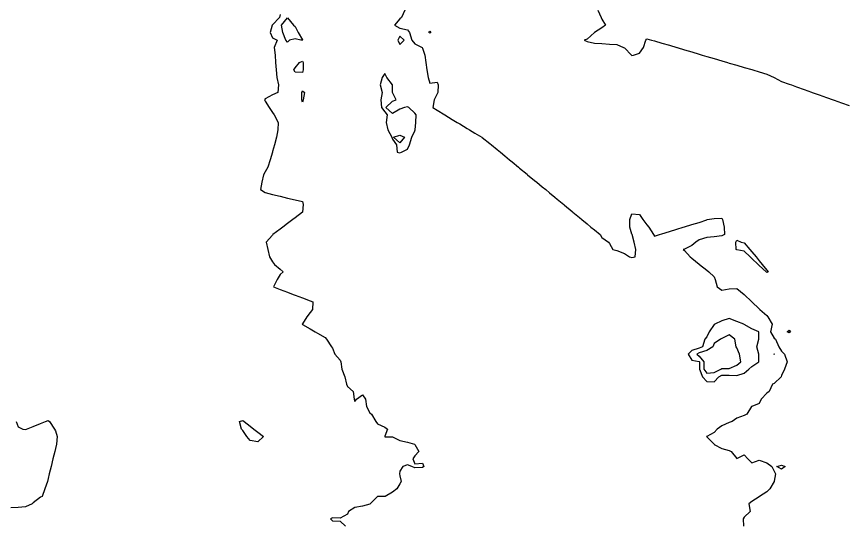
# Model space of a CAD drawing. Header units: metres. Extents: x 2681030 to 2681330, y 1246000 to 1246290.
# Drawn here: x 2681227.1 to 2681282.4, y 1246189 to 1246222.8 of the extents above; entities that cross this region are included whole.
import ezdxf

# ---------------------------------------------------------------- set-up
doc = ezdxf.new("R2010")
doc.units = ezdxf.units.M
doc.layers.add('BASIS_HOEHENLINIEN', color=8, linetype='Continuous')

msp = doc.modelspace()

# ---------------------------------------------------------------- linework, layer by layer
at = {"layer": 'BASIS_HOEHENLINIEN'}
for points, elevation in [([(2681253.089, 1246223.25), (2681252.853, 1246222.75), (2681252.75, 1246222.674), (2681252.395, 1246222.25), (2681252.75, 1246222.041), (2681253.25, 1246221.923), (2681253.401, 1246221.75), (2681253.556, 1246221.25), (2681253.75, 1246221.004), (2681254.23, 1246220.75), (2681254.25, 1246220.709), (2681254.408, 1246220.25), (2681254.491, 1246219.75), (2681254.541, 1246219.25), (2681254.641, 1246218.75), (2681254.75, 1246218.368), (2681255.25, 1246218.428), (2681255.314, 1246218.25), (2681255.293, 1246217.75), (2681255.25, 1246217.652), (2681255.049, 1246217.25), (2681254.957, 1246216.75), (2681255.25, 1246216.555), (2681255.75, 1246216.251), (2681255.752, 1246216.25), (2681256.25, 1246215.947), (2681256.574, 1246215.75), (2681256.75, 1246215.643), (2681257.25, 1246215.339), (2681257.395, 1246215.25), (2681257.75, 1246215.034), (2681258.218, 1246214.75), (2681258.25, 1246214.734), (2681258.75, 1246214.345), (2681258.865, 1246214.25), (2681259.25, 1246213.932), (2681259.47, 1246213.75), (2681259.75, 1246213.518), (2681260.074, 1246213.25), (2681260.25, 1246213.104), (2681260.678, 1246212.75), (2681260.75, 1246212.691), (2681261.25, 1246212.277), (2681261.283, 1246212.25), (2681261.75, 1246211.863), (2681261.887, 1246211.75), (2681262.25, 1246211.45), (2681262.492, 1246211.25), (2681262.75, 1246211.036), (2681263.096, 1246210.75), (2681263.25, 1246210.622), (2681263.701, 1246210.25), (2681263.75, 1246210.209), (2681264.25, 1246209.796), (2681264.305, 1246209.75), (2681264.75, 1246209.382), (2681264.909, 1246209.25), (2681265.25, 1246208.968), (2681265.514, 1246208.75), (2681265.75, 1246208.555), (2681266.118, 1246208.25), (2681266.25, 1246208.045), (2681266.687, 1246207.75), (2681266.75, 1246207.651), (2681266.964, 1246207.25), (2681267.25, 1246207.175), (2681267.75, 1246206.975), (2681268.097, 1246206.75), (2681268.25, 1246206.712), (2681268.458, 1246206.75), (2681268.503, 1246207.25), (2681268.395, 1246207.75), (2681268.26, 1246208.25), (2681268.25, 1246208.275), (2681268.119, 1246208.75), (2681268.104, 1246209.25), (2681268.25, 1246209.624), (2681268.75, 1246209.593), (2681268.973, 1246209.25), (2681269.25, 1246208.899), (2681269.374, 1246208.75), (2681269.696, 1246208.25), (2681269.75, 1246208.144), (2681270.089, 1246208.25), (2681270.25, 1246208.301), (2681270.75, 1246208.458), (2681271.25, 1246208.616), (2681271.675, 1246208.75), (2681271.75, 1246208.774), (2681272.25, 1246208.931), (2681272.75, 1246209.058), (2681273.25, 1246209.244), (2681273.274, 1246209.25), (2681273.75, 1246209.325), (2681274.25, 1246209.347), (2681274.302, 1246209.25), (2681274.421, 1246208.75), (2681274.443, 1246208.25), (2681274.25, 1246208.174), (2681273.75, 1246208.094), (2681273.25, 1246208.045), (2681272.75, 1246207.905), (2681272.513, 1246207.75), (2681272.25, 1246207.52), (2681271.75, 1246207.276), (2681271.673, 1246207.25), (2681271.75, 1246207.176), (2681272.142, 1246206.75), (2681272.25, 1246206.664), (2681272.75, 1246206.265), (2681272.769, 1246206.25), (2681273.25, 1246205.866), (2681273.396, 1246205.75), (2681273.75, 1246205.431), (2681273.799, 1246205.25), (2681273.954, 1246204.75), (2681274.25, 1246204.544), (2681274.75, 1246204.614), (2681275.25, 1246204.651), (2681275.74, 1246204.25), (2681275.75, 1246204.244), (2681276.25, 1246203.754), (2681276.254, 1246203.75), (2681276.75, 1246203.29), (2681276.791, 1246203.25), (2681277.25, 1246202.83), (2681277.338, 1246202.75), (2681277.616, 1246202.25), (2681277.514, 1246201.75), (2681277.75, 1246201.317), (2681277.829, 1246201.25), (2681278.073, 1246200.75), (2681278.25, 1246200.462), (2681278.436, 1246200.25), (2681278.619, 1246199.75), (2681278.446, 1246199.25), (2681278.25, 1246198.837), (2681278.224, 1246198.75), (2681277.75, 1246198.293), (2681277.647, 1246198.25), (2681277.409, 1246197.75), (2681277.25, 1246197.639), (2681276.874, 1246197.25), (2681276.75, 1246196.967), (2681276.25, 1246196.764), (2681276.241, 1246196.75), (2681275.926, 1246196.25), (2681275.75, 1246196.156), (2681275.25, 1246195.987), (2681274.95, 1246195.75), (2681274.75, 1246195.692), (2681274.25, 1246195.469), (2681273.933, 1246195.25), (2681273.75, 1246195.022), (2681273.25, 1246194.754), (2681273.234, 1246194.75), (2681273.25, 1246194.738), (2681273.739, 1246194.25), (2681273.75, 1246194.223), (2681274.25, 1246193.95), (2681274.75, 1246193.813), (2681274.884, 1246193.75), (2681275.25, 1246193.287), (2681275.75, 1246193.538), (2681275.991, 1246193.25), (2681276.25, 1246192.985), (2681276.75, 1246193.173), (2681277.25, 1246193.004), (2681277.595, 1246192.75), (2681277.75, 1246192.441), (2681277.832, 1246192.25), (2681277.75, 1246191.771), (2681277.744, 1246191.75), (2681277.471, 1246191.25), (2681277.25, 1246191.055), (2681276.782, 1246190.75), (2681276.75, 1246190.726), (2681276.25, 1246190.408), (2681276.065, 1246190.25), (2681276.138, 1246189.75), (2681275.75, 1246189.366), (2681275.687, 1246189.25), (2681275.696, 1246188.75)], 428), ([(2681265.976, 1246223.25), (2681266.2, 1246222.75), (2681266.25, 1246222.655), (2681266.478, 1246222.25), (2681266.25, 1246222.065), (2681265.751, 1246221.75), (2681265.75, 1246221.748), (2681265.25, 1246221.315), (2681265.07, 1246221.25), (2681265.25, 1246221.146), (2681265.75, 1246221.045), (2681266.25, 1246221.013), (2681266.75, 1246220.981), (2681267.25, 1246220.949), (2681267.693, 1246220.75), (2681267.75, 1246220.727), (2681268.222, 1246220.25), (2681268.25, 1246220.224), (2681268.36, 1246220.25), (2681268.75, 1246220.373), (2681269.027, 1246220.75), (2681269.179, 1246221.25), (2681269.25, 1246221.332), (2681269.554, 1246221.25), (2681269.75, 1246221.199), (2681270.25, 1246221.051), (2681270.75, 1246220.902), (2681271.25, 1246220.754), (2681271.264, 1246220.75), (2681271.75, 1246220.605), (2681272.25, 1246220.457), (2681272.75, 1246220.309), (2681272.949, 1246220.25), (2681273.25, 1246220.16), (2681273.75, 1246220.012), (2681274.25, 1246219.863), (2681274.633, 1246219.75), (2681274.75, 1246219.715), (2681275.25, 1246219.566), (2681275.75, 1246219.418), (2681276.25, 1246219.27), (2681276.316, 1246219.25), (2681276.75, 1246219.121), (2681277.25, 1246218.973), (2681277.75, 1246218.751), (2681277.752, 1246218.75), (2681278.25, 1246218.49), (2681278.75, 1246218.307), (2681278.908, 1246218.25), (2681279.25, 1246218.127), (2681279.75, 1246217.947), (2681280.25, 1246217.767), (2681280.298, 1246217.75), (2681280.75, 1246217.587), (2681281.25, 1246217.407), (2681281.687, 1246217.25), (2681281.75, 1246217.227), (2681282.25, 1246217.047), (2681282.75, 1246216.867)], 427.5), ([(2681244.75, 1246222.949), (2681244.709, 1246222.75), (2681244.25, 1246222.275), (2681244.226, 1246222.25), (2681244.087, 1246221.75), (2681244.25, 1246221.406), (2681244.554, 1246221.25), (2681244.354, 1246220.75), (2681244.42, 1246220.25), (2681244.432, 1246219.75), (2681244.485, 1246219.25), (2681244.536, 1246218.75), (2681244.637, 1246218.25), (2681244.604, 1246217.75), (2681244.25, 1246217.579), (2681243.75, 1246217.317), (2681243.701, 1246217.25), (2681243.75, 1246217.174), (2681244.024, 1246216.75), (2681244.25, 1246216.4), (2681244.347, 1246216.25), (2681244.627, 1246215.75), (2681244.607, 1246215.25), (2681244.517, 1246214.75), (2681244.379, 1246214.25), (2681244.25, 1246213.811), (2681244.232, 1246213.75), (2681244.085, 1246213.25), (2681243.919, 1246212.75), (2681243.75, 1246212.436), (2681243.639, 1246212.25), (2681243.529, 1246211.75), (2681243.439, 1246211.25), (2681243.75, 1246211.06), (2681244.25, 1246210.927), (2681244.75, 1246210.808), (2681244.992, 1246210.75), (2681245.25, 1246210.688), (2681245.75, 1246210.569), (2681246.25, 1246210.449), (2681246.297, 1246210.25), (2681246.252, 1246209.75), (2681246.25, 1246209.746), (2681245.75, 1246209.368), (2681245.593, 1246209.25), (2681245.25, 1246208.991), (2681244.93, 1246208.75), (2681244.75, 1246208.614), (2681244.267, 1246208.25), (2681244.25, 1246208.22), (2681243.824, 1246207.75), (2681243.931, 1246207.25), (2681244.037, 1246206.75), (2681244.25, 1246206.432), (2681244.37, 1246206.25), (2681244.75, 1246205.937), (2681244.961, 1246205.75), (2681244.75, 1246205.577), (2681244.551, 1246205.25), (2681244.31, 1246204.75), (2681244.75, 1246204.583), (2681245.25, 1246204.393), (2681245.626, 1246204.25), (2681245.75, 1246204.203), (2681246.25, 1246204.013), (2681246.75, 1246203.823), (2681246.944, 1246203.75), (2681246.916, 1246203.25), (2681246.75, 1246203.039), (2681246.523, 1246202.75), (2681246.25, 1246202.283), (2681246.232, 1246202.25), (2681246.25, 1246202.24), (2681246.75, 1246201.951), (2681247.081, 1246201.75), (2681247.25, 1246201.652), (2681247.75, 1246201.361), (2681247.854, 1246201.25), (2681248.187, 1246200.75), (2681248.25, 1246200.649), (2681248.412, 1246200.25), (2681248.75, 1246199.845), (2681248.81, 1246199.75), (2681248.88, 1246199.25), (2681249.067, 1246198.75), (2681249.18, 1246198.25), (2681249.25, 1246198.09), (2681249.618, 1246197.75), (2681249.704, 1246197.25), (2681249.75, 1246197.095), (2681249.847, 1246197.25), (2681250.25, 1246197.544), (2681250.457, 1246197.25), (2681250.526, 1246196.75), (2681250.75, 1246196.342), (2681250.86, 1246196.25), (2681251.14, 1246195.75), (2681251.25, 1246195.595), (2681251.75, 1246195.367), (2681251.925, 1246195.25), (2681251.75, 1246194.776), (2681251.739, 1246194.75), (2681251.75, 1246194.74), (2681252.25, 1246194.725), (2681252.75, 1246194.488), (2681253.25, 1246194.375), (2681253.718, 1246194.25), (2681253.75, 1246194.222), (2681254.023, 1246193.75), (2681253.75, 1246193.471), (2681253.624, 1246193.25), (2681253.75, 1246192.93), (2681254.25, 1246192.972), (2681254.35, 1246192.75), (2681254.25, 1246192.677), (2681253.75, 1246192.656), (2681253.551, 1246192.75), (2681253.25, 1246192.861), (2681252.945, 1246192.75), (2681252.75, 1246192.429), (2681252.725, 1246192.25), (2681252.75, 1246192.122), (2681252.841, 1246191.75), (2681252.75, 1246191.591), (2681252.536, 1246191.25), (2681252.25, 1246191.022), (2681251.755, 1246190.75), (2681251.75, 1246190.748), (2681251.25, 1246190.738), (2681250.766, 1246190.25), (2681250.75, 1246190.228), (2681250.25, 1246190.088), (2681249.75, 1246190.005), (2681249.323, 1246189.75), (2681249.25, 1246189.568), (2681248.75, 1246189.305), (2681248.25, 1246189.32), (2681248.121, 1246189.25), (2681248.25, 1246189.122), (2681248.75, 1246189.095), (2681249.106, 1246188.75)], 428.5), ([(2681246.262, 1246221.25), (2681246.25, 1246221.232), (2681246.139, 1246221.25), (2681245.75, 1246221.337), (2681245.366, 1246221.25), (2681245.25, 1246221.111), (2681245.129, 1246221.25), (2681244.927, 1246221.75), (2681244.833, 1246222.25), (2681245.25, 1246222.724), (2681245.642, 1246222.25), (2681245.75, 1246222.158), (2681245.965, 1246221.75), (2681246.25, 1246221.272), (2681246.262, 1246221.25)], 428.5), ([(2681252.75, 1246220.946), (2681253.038, 1246221.25), (2681252.75, 1246221.519), (2681252.612, 1246221.25), (2681252.75, 1246220.946)], 428), ([(2681254.82, 1246221.75), (2681254.75, 1246221.707), (2681254.679, 1246221.75), (2681254.75, 1246221.842), (2681254.82, 1246221.75)], 428), ([(2681246.289, 1246219.25), (2681246.25, 1246219.091), (2681245.75, 1246219.114), (2681245.675, 1246219.25), (2681245.75, 1246219.388), (2681246.049, 1246219.75), (2681246.25, 1246219.846), (2681246.295, 1246219.75), (2681246.289, 1246219.25)], 428.5), ([(2681252.75, 1246213.701), (2681252.854, 1246213.75), (2681253.25, 1246213.953), (2681253.395, 1246214.25), (2681253.558, 1246214.75), (2681253.75, 1246215.182), (2681253.759, 1246215.25), (2681253.805, 1246215.75), (2681253.831, 1246216.25), (2681253.75, 1246216.358), (2681253.355, 1246216.75), (2681253.25, 1246216.796), (2681253.062, 1246216.75), (2681252.75, 1246216.626), (2681252.25, 1246216.346), (2681251.812, 1246216.75), (2681252.25, 1246217.167), (2681252.505, 1246217.25), (2681252.263, 1246217.75), (2681252.252, 1246218.25), (2681252.25, 1246218.254), (2681251.87, 1246218.75), (2681251.75, 1246219.019), (2681251.555, 1246218.75), (2681251.421, 1246218.25), (2681251.568, 1246217.75), (2681251.477, 1246217.25), (2681251.526, 1246216.75), (2681251.75, 1246216.459), (2681251.899, 1246216.25), (2681251.831, 1246215.75), (2681251.953, 1246215.25), (2681252.21, 1246214.75), (2681252.25, 1246214.616), (2681252.532, 1246214.25), (2681252.577, 1246213.75), (2681252.75, 1246213.701)], 428), ([(2681246.29, 1246217.25), (2681246.25, 1246217.093), (2681246.193, 1246217.25), (2681246.196, 1246217.75), (2681246.25, 1246217.857), (2681246.38, 1246217.75), (2681246.29, 1246217.25)], 428.5), ([(2681253.051, 1246214.75), (2681252.75, 1246214.382), (2681252.322, 1246214.75), (2681252.75, 1246214.897), (2681253.051, 1246214.75)], 428), ([(2681277.349, 1246205.75), (2681277.25, 1246205.703), (2681277.209, 1246205.75), (2681276.75, 1246206.172), (2681276.679, 1246206.25), (2681276.25, 1246206.651), (2681276.158, 1246206.75), (2681275.75, 1246207.135), (2681275.25, 1246207.233), (2681275.221, 1246207.25), (2681275.184, 1246207.75), (2681275.25, 1246207.87), (2681275.553, 1246207.75), (2681275.75, 1246207.706), (2681276.13, 1246207.25), (2681276.25, 1246207.101), (2681276.541, 1246206.75), (2681276.75, 1246206.49), (2681276.948, 1246206.25), (2681277.25, 1246205.871), (2681277.349, 1246205.75)], 428), ([(2681273.75, 1246198.407), (2681274.051, 1246198.75), (2681274.25, 1246198.857), (2681274.75, 1246198.842), (2681275.25, 1246198.838), (2681275.75, 1246198.991), (2681276.062, 1246199.25), (2681276.25, 1246199.441), (2681276.718, 1246199.75), (2681276.73, 1246200.25), (2681276.599, 1246200.75), (2681276.726, 1246201.25), (2681276.734, 1246201.75), (2681276.25, 1246201.959), (2681275.75, 1246202.245), (2681275.735, 1246202.25), (2681275.25, 1246202.445), (2681274.75, 1246202.645), (2681274.25, 1246202.487), (2681273.783, 1246202.25), (2681273.75, 1246202.237), (2681273.405, 1246201.75), (2681273.25, 1246201.424), (2681273.119, 1246201.25), (2681272.97, 1246200.75), (2681272.75, 1246200.656), (2681272.25, 1246200.507), (2681272.004, 1246200.25), (2681272.25, 1246199.85), (2681272.75, 1246199.776), (2681272.771, 1246199.75), (2681272.753, 1246199.25), (2681272.956, 1246198.75), (2681273.25, 1246198.42), (2681273.75, 1246198.407)], 428), ([(2681273.75, 1246199.035), (2681274.194, 1246199.25), (2681274.25, 1246199.288), (2681274.75, 1246199.3), (2681275.25, 1246199.523), (2681275.527, 1246199.75), (2681275.437, 1246200.25), (2681275.25, 1246200.68), (2681275.206, 1246200.75), (2681275.126, 1246201.25), (2681274.75, 1246201.554), (2681274.25, 1246201.294), (2681274.167, 1246201.25), (2681273.75, 1246200.971), (2681273.646, 1246200.75), (2681273.25, 1246200.497), (2681272.75, 1246200.352), (2681272.575, 1246200.25), (2681272.75, 1246200.131), (2681273.062, 1246199.75), (2681273.052, 1246199.25), (2681273.25, 1246198.992), (2681273.75, 1246199.035)], 427.5), ([(2681278.836, 1246201.75), (2681278.75, 1246201.689), (2681278.629, 1246201.75), (2681278.75, 1246201.863), (2681278.836, 1246201.75)], 428), ([(2681277.75, 1246200.242), (2681277.776, 1246200.25), (2681277.75, 1246200.261), (2681277.735, 1246200.25), (2681277.75, 1246200.242)], 428), ([(2681227.123, 1246195.75), (2681227.25, 1246195.388), (2681227.573, 1246195.25), (2681227.75, 1246195.23), (2681227.802, 1246195.25), (2681228.25, 1246195.426), (2681228.75, 1246195.622), (2681229.075, 1246195.75), (2681229.25, 1246195.819), (2681229.352, 1246195.75), (2681229.679, 1246195.25), (2681229.75, 1246195.13), (2681229.862, 1246194.75), (2681229.822, 1246194.25), (2681229.75, 1246193.958), (2681229.699, 1246193.75), (2681229.574, 1246193.25), (2681229.451, 1246192.75), (2681229.327, 1246192.25), (2681229.25, 1246191.94), (2681229.203, 1246191.75), (2681229.038, 1246191.25), (2681228.844, 1246190.75), (2681228.75, 1246190.692), (2681228.25, 1246190.31), (2681228.186, 1246190.25), (2681227.75, 1246190.06), (2681227.25, 1246190.001), (2681226.75, 1246189.985)], 429), ([(2681243.628, 1246194.75), (2681243.25, 1246194.387), (2681242.75, 1246194.487), (2681242.522, 1246194.75), (2681242.25, 1246195.148), (2681242.167, 1246195.25), (2681242.04, 1246195.75), (2681242.25, 1246195.831), (2681242.353, 1246195.75), (2681242.75, 1246195.439), (2681242.991, 1246195.25), (2681243.25, 1246195.047), (2681243.628, 1246194.75)], 429), ([(2681278.478, 1246192.75), (2681278.25, 1246192.564), (2681277.924, 1246192.75), (2681278.25, 1246192.836), (2681278.478, 1246192.75)], 428)]:
    msp.add_lwpolyline(points, dxfattribs=dict(at, elevation=elevation))

doc.saveas('drawing.dxf')
